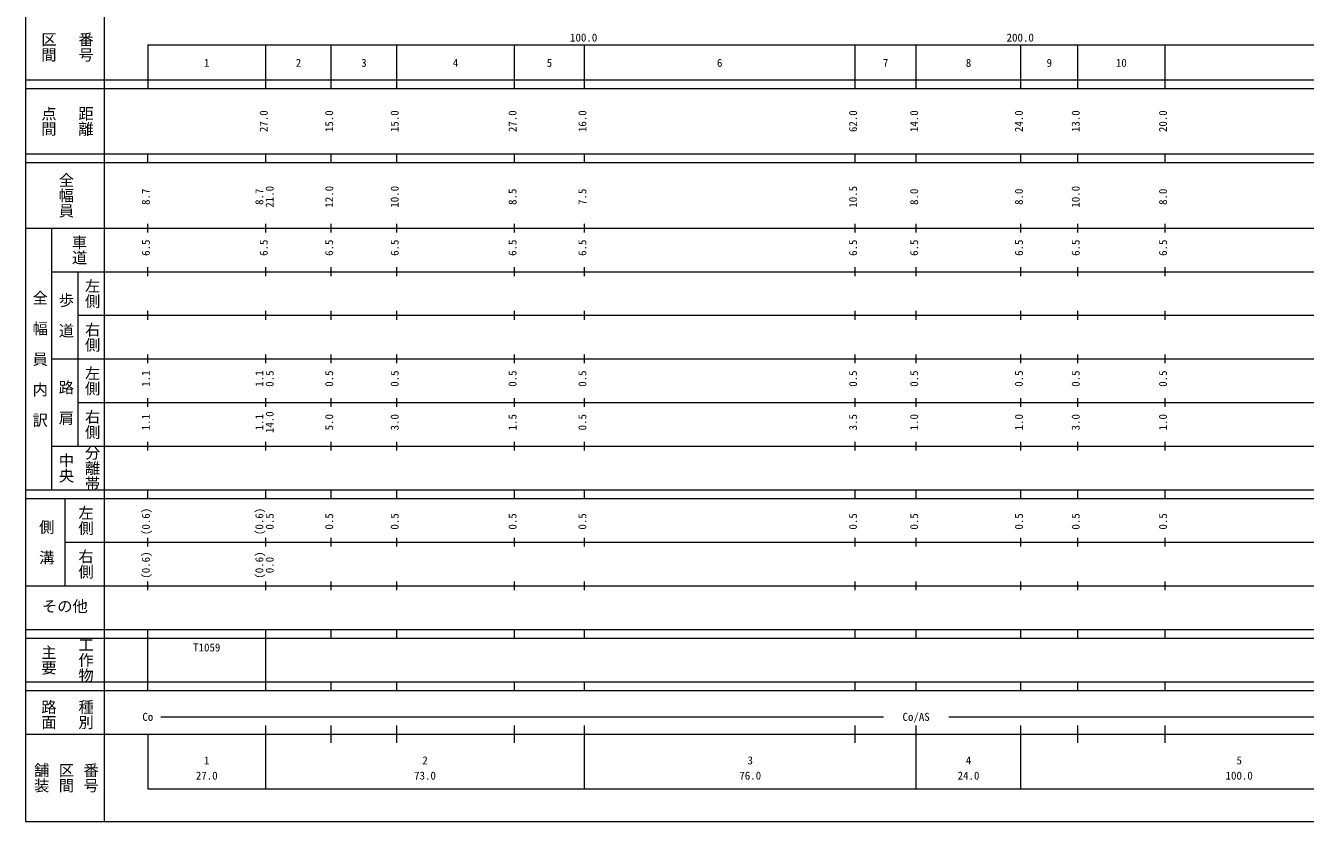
# Model space of a CAD drawing. Units: millimetres, scale not verified. Extents: x -10028 to 629972, y -208161 to 151839.
# Drawn here: x -10028 to 283134, y -208161 to -25752 of the extents above; entities that cross this region are included whole.
import ezdxf
from ezdxf.enums import TextEntityAlignment as Align

# ---------------------------------------------------------------- set-up
doc = ezdxf.new("R2010")
doc.units = ezdxf.units.MM
doc.header["$LTSCALE"] = 1000
doc.layers.add('S-BGD-HTXT', color=7, linetype='Continuous', lineweight=13)
doc.layers.add('S-TTL', color=2, linetype='Continuous', lineweight=13)
doc.styles.add('@ＭＳ ゴシック', font='')
doc.styles.add('ＭＳ ゴシック', font='')
doc.styles.get('@ＭＳ ゴシック').set_extended_font_data('@MS Gothic')
doc.styles.get('ＭＳ ゴシック').set_extended_font_data('MS Gothic')

msp = doc.modelspace()

# ---------------------------------------------------------------- linework, layer by layer
at = {"layer": 'S-BGD-HTXT'}
for p, q in [((7972, 141839), (7972, -208161)), ((17972, -30161), (528972, -30161)), ((17972, -30161), (17972, -40161)), ((44972, -40161), (44972, -30161)), ((59972, -40161), (59972, -30161)), ((74972, -40161), (74972, -30161)), ((101972, -40161), (101972, -30161)), ((117972, -40161), (117972, -30161)), ((179972, -40161), (179972, -30161)), ((193972, -40161), (193972, -30161)), ((217972, -40161), (217972, -30161)), ((230972, -40161), (230972, -30161)), ((250972, -40161), (250972, -30161)), ((-10028, -38161), (528972, -38161)), ((-10028, -40161), (528972, -40161)), ((-10028, -55161), (528972, -55161)), ((17972, -57161), (17972, -55161)), ((44972, -57161), (44972, -55161)), ((59972, -57161), (59972, -55161)), ((74972, -57161), (74972, -55161)), ((101972, -57161), (101972, -55161)), ((117972, -57161), (117972, -55161)), ((179972, -57161), (179972, -55161)), ((193972, -57161), (193972, -55161)), ((217972, -57161), (217972, -55161)), ((230972, -57161), (230972, -55161)), ((250972, -57161), (250972, -55161)), ((-10028, -57161), (528972, -57161)), ((-10028, -72161), (528972, -72161)), ((-4028, -132161), (-4028, -72161)), ((17972, -73161), (17972, -71161)), ((44972, -73161), (44972, -71161)), ((59972, -73161), (59972, -71161)), ((74972, -73161), (74972, -71161)), ((101972, -73161), (101972, -71161)), ((117972, -73161), (117972, -71161)), ((179972, -73161), (179972, -71161)), ((193972, -73161), (193972, -71161)), ((217972, -73161), (217972, -71161)), ((230972, -73161), (230972, -71161)), ((250972, -73161), (250972, -71161)), ((17972, -83161), (17972, -81161)), ((44972, -83161), (44972, -81161)), ((59972, -83161), (59972, -81161)), ((74972, -83161), (74972, -81161)), ((101972, -83161), (101972, -81161)), ((117972, -83161), (117972, -81161)), ((179972, -83161), (179972, -81161)), ((193972, -83161), (193972, -81161)), ((217972, -83161), (217972, -81161)), ((230972, -83161), (230972, -81161)), ((250972, -83161), (250972, -81161)), ((-4028, -82161), (528972, -82161)), ((1972, -82161), (1972, -122161)), ((1972, -92161), (528972, -92161)), ((17972, -93161), (17972, -91161)), ((44972, -93161), (44972, -91161)), ((59972, -93161), (59972, -91161)), ((74972, -93161), (74972, -91161)), ((101972, -93161), (101972, -91161)), ((117972, -93161), (117972, -91161)), ((179972, -93161), (179972, -91161)), ((193972, -93161), (193972, -91161)), ((217972, -93161), (217972, -91161)), ((230972, -93161), (230972, -91161)), ((250972, -93161), (250972, -91161)), ((-4028, -102161), (528972, -102161)), ((17972, -103161), (17972, -101161)), ((44972, -103161), (44972, -101161)), ((59972, -103161), (59972, -101161)), ((74972, -103161), (74972, -101161)), ((101972, -103161), (101972, -101161)), ((117972, -103161), (117972, -101161)), ((179972, -103161), (179972, -101161)), ((193972, -103161), (193972, -101161)), ((217972, -103161), (217972, -101161)), ((230972, -103161), (230972, -101161)), ((250972, -103161), (250972, -101161)), ((17972, -113161), (17972, -111161)), ((44972, -113161), (44972, -111161)), ((59972, -113161), (59972, -111161)), ((74972, -113161), (74972, -111161)), ((101972, -113161), (101972, -111161)), ((117972, -113161), (117972, -111161)), ((179972, -113161), (179972, -111161)), ((193972, -113161), (193972, -111161)), ((217972, -113161), (217972, -111161)), ((230972, -113161), (230972, -111161)), ((250972, -113161), (250972, -111161)), ((1972, -112161), (528972, -112161)), ((-4028, -122161), (528972, -122161)), ((17972, -123161), (17972, -121161)), ((44972, -123161), (44972, -121161)), ((59972, -123161), (59972, -121161)), ((74972, -123161), (74972, -121161)), ((101972, -123161), (101972, -121161)), ((117972, -123161), (117972, -121161)), ((179972, -123161), (179972, -121161)), ((193972, -123161), (193972, -121161)), ((217972, -123161), (217972, -121161)), ((230972, -123161), (230972, -121161)), ((250972, -123161), (250972, -121161)), ((-10028, -132161), (528972, -132161)), ((-10028, -134161), (528972, -134161)), ((-1028, -134161), (-1028, -154161)), ((17972, -134161), (17972, -132161)), ((44972, -134161), (44972, -132161)), ((59972, -134161), (59972, -132161)), ((74972, -134161), (74972, -132161)), ((101972, -134161), (101972, -132161)), ((117972, -134161), (117972, -132161)), ((179972, -134161), (179972, -132161)), ((193972, -134161), (193972, -132161)), ((217972, -134161), (217972, -132161)), ((230972, -134161), (230972, -132161)), ((250972, -134161), (250972, -132161)), ((17972, -145161), (17972, -143161)), ((44972, -145161), (44972, -143161)), ((59972, -145161), (59972, -143161)), ((74972, -145161), (74972, -143161)), ((101972, -145161), (101972, -143161)), ((117972, -145161), (117972, -143161)), ((179972, -145161), (179972, -143161)), ((193972, -145161), (193972, -143161)), ((217972, -145161), (217972, -143161)), ((230972, -145161), (230972, -143161)), ((250972, -145161), (250972, -143161)), ((-1028, -144161), (528972, -144161)), ((-10028, -154161), (528972, -154161)), ((17972, -155161), (17972, -153161)), ((44972, -155161), (44972, -153161)), ((59972, -155161), (59972, -153161)), ((74972, -155161), (74972, -153161)), ((101972, -155161), (101972, -153161)), ((117972, -155161), (117972, -153161)), ((179972, -155161), (179972, -153161)), ((193972, -155161), (193972, -153161)), ((217972, -155161), (217972, -153161)), ((230972, -155161), (230972, -153161)), ((250972, -155161), (250972, -153161)), ((-10028, -164161), (528972, -164161)), ((17972, -166161), (17972, -164161)), ((44972, -166161), (44972, -164161)), ((59972, -166161), (59972, -164161)), ((74972, -166161), (74972, -164161)), ((101972, -166161), (101972, -164161)), ((117972, -166161), (117972, -164161)), ((179972, -166161), (179972, -164161)), ((193972, -166161), (193972, -164161)), ((217972, -166161), (217972, -164161)), ((230972, -166161), (230972, -164161)), ((250972, -166161), (250972, -164161)), ((-10028, -166161), (528972, -166161)), ((17972, -176161), (17972, -166161)), ((44972, -176161), (44972, -166161)), ((-10028, -176161), (528972, -176161)), ((-10028, -178161), (528972, -178161)), ((17972, -178161), (17972, -176161)), ((44972, -178161), (44972, -176161)), ((59972, -178161), (59972, -176161)), ((74972, -178161), (74972, -176161)), ((101972, -178161), (101972, -176161)), ((117972, -178161), (117972, -176161)), ((179972, -178161), (179972, -176161)), ((193972, -178161), (193972, -176161)), ((217972, -178161), (217972, -176161)), ((230972, -178161), (230972, -176161)), ((250972, -178161), (250972, -176161)), ((20972, -184161), (186472, -184161)), ((201472, -184161), (514972, -184161)), ((44972, -200661), (44972, -186161)), ((59972, -190161), (59972, -186161)), ((74972, -190161), (74972, -186161)), ((101972, -190161), (101972, -186161)), ((117972, -200661), (117972, -186161)), ((179972, -190161), (179972, -186161)), ((193972, -200661), (193972, -186161)), ((217972, -200661), (217972, -186161)), ((230972, -190161), (230972, -186161)), ((250972, -190161), (250972, -186161)), ((-10028, -188161), (528972, -188161)), ((17972, -188161), (17972, -200661)), ((17972, -200661), (528972, -200661))]:
    msp.add_line(p, q, dxfattribs=at)
at = {"layer": 'S-TTL'}
for p, q in [((-10028, 151839), (-10028, -208161)), ((-10028, -208161), (629972, -208161))]:
    msp.add_line(p, q, dxfattribs=at)

# ---------------------------------------------------------------- texts
at = {"layer": 'S-BGD-HTXT'}
for s, height, rotation, style, p in [('区間', 2566, 270, '@ＭＳ ゴシック', (-6778, -27161)), ('番号', 2566, 270, '@ＭＳ ゴシック', (1722, -27161)), ('点間', 2566, 270, '@ＭＳ ゴシック', (-6778, -44161)), ('距離', 2566, 270, '@ＭＳ ゴシック', (1722, -44161)), ('27.0', 1833, 90, 'ＭＳ ゴシック', (45972, -50161)), ('15.0', 1833, 90, 'ＭＳ ゴシック', (60972, -50161)), ('15.0', 1833, 90, 'ＭＳ ゴシック', (75972, -50161)), ('27.0', 1833, 90, 'ＭＳ ゴシック', (102972, -50161)), ('16.0', 1833, 90, 'ＭＳ ゴシック', (118972, -50161)), ('62.0', 1833, 90, 'ＭＳ ゴシック', (180972, -50161)), ('14.0', 1833, 90, 'ＭＳ ゴシック', (194972, -50161)), ('24.0', 1833, 90, 'ＭＳ ゴシック', (218972, -50161)), ('13.0', 1833, 90, 'ＭＳ ゴシック', (231972, -50161)), ('20.0', 1833, 90, 'ＭＳ ゴシック', (251972, -50161)), ('全幅員', 2566, 270, '@ＭＳ ゴシック', (-2778, -59411)), ('8.7', 1833, 90, 'ＭＳ ゴシック', (18972, -66862)), ('8.7', 1833, 90, 'ＭＳ ゴシック', (44972, -66862)), ('21.0', 1833, 90, 'ＭＳ ゴシック', (47342, -67487)), ('12.0', 1833, 90, 'ＭＳ ゴシック', (60972, -67487)), ('10.0', 1833, 90, 'ＭＳ ゴシック', (75972, -67487)), ('8.5', 1833, 90, 'ＭＳ ゴシック', (102972, -66862)), ('7.5', 1833, 90, 'ＭＳ ゴシック', (118972, -66862)), ('10.5', 1833, 90, 'ＭＳ ゴシック', (180972, -67487)), ('8.0', 1833, 90, 'ＭＳ ゴシック', (194972, -66862)), ('8.0', 1833, 90, 'ＭＳ ゴシック', (218972, -66862)), ('10.0', 1833, 90, 'ＭＳ ゴシック', (231972, -67487)), ('8.0', 1833, 90, 'ＭＳ ゴシック', (251972, -66862)), ('車道', 2566, 270, '@ＭＳ ゴシック', (222, -73661)), ('6.5', 1833, 90, 'ＭＳ ゴシック', (18972, -78536)), ('6.5', 1833, 90, 'ＭＳ ゴシック', (45972, -78536)), ('6.5', 1833, 90, 'ＭＳ ゴシック', (60972, -78536)), ('6.5', 1833, 90, 'ＭＳ ゴシック', (75972, -78536)), ('6.5', 1833, 90, 'ＭＳ ゴシック', (102972, -78536)), ('6.5', 1833, 90, 'ＭＳ ゴシック', (118972, -78536)), ('6.5', 1833, 90, 'ＭＳ ゴシック', (180972, -78536)), ('6.5', 1833, 90, 'ＭＳ ゴシック', (194972, -78536)), ('6.5', 1833, 90, 'ＭＳ ゴシック', (218972, -78536)), ('6.5', 1833, 90, 'ＭＳ ゴシック', (231972, -78536)), ('6.5', 1833, 90, 'ＭＳ ゴシック', (251972, -78536)), ('左側', 2566, 270, '@ＭＳ ゴシック', (3222, -83661)), ('全\u3000幅\u3000員\u3000内\u3000訳', 2566, 270, '@ＭＳ ゴシック', (-8778, -86411)), ('歩\u3000道', 2566, 270, '@ＭＳ ゴシック', (-2778, -86911)), ('右側', 2566, 270, '@ＭＳ ゴシック', (3222, -93661)), ('左側', 2566, 270, '@ＭＳ ゴシック', (3222, -103661)), ('1.1', 1833, 90, 'ＭＳ ゴシック', (18972, -108536)), ('1.1', 1833, 90, 'ＭＳ ゴシック', (44972, -108536)), ('0.5', 1833, 90, 'ＭＳ ゴシック', (47342, -108536)), ('0.5', 1833, 90, 'ＭＳ ゴシック', (60972, -108536)), ('0.5', 1833, 90, 'ＭＳ ゴシック', (75972, -108536)), ('0.5', 1833, 90, 'ＭＳ ゴシック', (102972, -108536)), ('0.5', 1833, 90, 'ＭＳ ゴシック', (118972, -108536)), ('0.5', 1833, 90, 'ＭＳ ゴシック', (180972, -108536)), ('0.5', 1833, 90, 'ＭＳ ゴシック', (194972, -108536)), ('0.5', 1833, 90, 'ＭＳ ゴシック', (218972, -108536)), ('0.5', 1833, 90, 'ＭＳ ゴシック', (231972, -108536)), ('0.5', 1833, 90, 'ＭＳ ゴシック', (251972, -108536)), ('路\u3000肩', 2566, 270, '@ＭＳ ゴシック', (-2778, -106911)), ('右側', 2566, 270, '@ＭＳ ゴシック', (3222, -113661)), ('14.0', 1833, 90, 'ＭＳ ゴシック', (47342, -119161)), ('1.1', 1833, 90, 'ＭＳ ゴシック', (18972, -118536)), ('1.1', 1833, 90, 'ＭＳ ゴシック', (44972, -118536)), ('5.0', 1833, 90, 'ＭＳ ゴシック', (60972, -118536)), ('3.0', 1833, 90, 'ＭＳ ゴシック', (75972, -118536)), ('1.5', 1833, 90, 'ＭＳ ゴシック', (102972, -118536)), ('0.5', 1833, 90, 'ＭＳ ゴシック', (118972, -118536)), ('3.5', 1833, 90, 'ＭＳ ゴシック', (180972, -118536)), ('1.0', 1833, 90, 'ＭＳ ゴシック', (194972, -118536)), ('1.0', 1833, 90, 'ＭＳ ゴシック', (218972, -118536)), ('3.0', 1833, 90, 'ＭＳ ゴシック', (231972, -118536)), ('1.0', 1833, 90, 'ＭＳ ゴシック', (251972, -118536)), ('分離帯', 2566, 270, '@ＭＳ ゴシック', (3222, -121911)), ('中央', 2566, 270, '@ＭＳ ゴシック', (-2778, -123661)), ('左側', 2566, 270, '@ＭＳ ゴシック', (1722, -135661)), ('(0.6)', 1833, 90, 'ＭＳ ゴシック', (18972, -142522)), ('(0.6)', 1833, 90, 'ＭＳ ゴシック', (44972, -142522)), ('0.5', 1833, 90, 'ＭＳ ゴシック', (47342, -141272)), ('0.5', 1833, 90, 'ＭＳ ゴシック', (60972, -141272)), ('0.5', 1833, 90, 'ＭＳ ゴシック', (75972, -141272)), ('0.5', 1833, 90, 'ＭＳ ゴシック', (102972, -141272)), ('0.5', 1833, 90, 'ＭＳ ゴシック', (118972, -141272)), ('0.5', 1833, 90, 'ＭＳ ゴシック', (180972, -141272)), ('0.5', 1833, 90, 'ＭＳ ゴシック', (194972, -141272)), ('0.5', 1833, 90, 'ＭＳ ゴシック', (218972, -141272)), ('0.5', 1833, 90, 'ＭＳ ゴシック', (231972, -141272)), ('0.5', 1833, 90, 'ＭＳ ゴシック', (251972, -141272)), ('側\u3000溝', 2566, 270, '@ＭＳ ゴシック', (-7278, -138911)), ('右側', 2566, 270, '@ＭＳ ゴシック', (1722, -145661)), ('(0.6)', 1833, 90, 'ＭＳ ゴシック', (18972, -152522)), ('(0.6)', 1833, 90, 'ＭＳ ゴシック', (44972, -152522)), ('0.0', 1833, 90, 'ＭＳ ゴシック', (47342, -151272)), ('工作物', 2566, 270, '@ＭＳ ゴシック', (1722, -165911)), ('主要', 2566, 270, '@ＭＳ ゴシック', (-6778, -167661)), ('路面', 2566, 270, '@ＭＳ ゴシック', (-6778, -180161)), ('種別', 2566, 270, '@ＭＳ ゴシック', (1722, -180161)), ('舗装', 2566, 270, '@ＭＳ ゴシック', (-8445, -194661)), ('区間', 2566, 270, '@ＭＳ ゴシック', (-2778, -194661)), ('番号', 2566, 270, '@ＭＳ ゴシック', (2888, -194661))]:
    msp.add_text(s, height=height, rotation=rotation, dxfattribs=dict(at, style=style)).set_placement(p, align=Align.BOTTOM_LEFT)
at = {"layer": 'S-BGD-HTXT', "style": 'ＭＳ ゴシック'}
for s, height, p in [('100.0', 1833, (114691, -29966)), ('200.0', 1833, (214691, -29966)), ('1', 1833, (30847, -35756)), ('2', 1833, (51847, -35756)), ('3', 1833, (66847, -35756)), ('4', 1833, (87847, -35756)), ('5', 1833, (109347, -35756)), ('6', 1833, (148347, -35756)), ('7', 1833, (186347, -35756)), ('8', 1833, (205347, -35756)), ('9', 1833, (223847, -35756)), ('10', 1833, (239722, -35756)), ('その他', 2566, (-6278, -160911)), ('T1059', 1833, (28347, -169756)), ('Co', 1833, (16722, -185661)), ('Co/AS', 1833, (190847, -185661)), ('1', 1833, (30847, -195638)), ('2', 1833, (80847, -195638)), ('3', 1833, (155347, -195638)), ('4', 1833, (205347, -195638)), ('5', 1833, (267347, -195638)), ('27.0', 1833, (28972, -199128)), ('73.0', 1833, (78972, -199128)), ('76.0', 1833, (153472, -199128)), ('24.0', 1833, (203472, -199128)), ('100.0', 1833, (264847, -199128))]:
    msp.add_text(s, height=height, dxfattribs=at).set_placement(p, align=Align.BOTTOM_LEFT)

doc.saveas('drawing.dxf')
